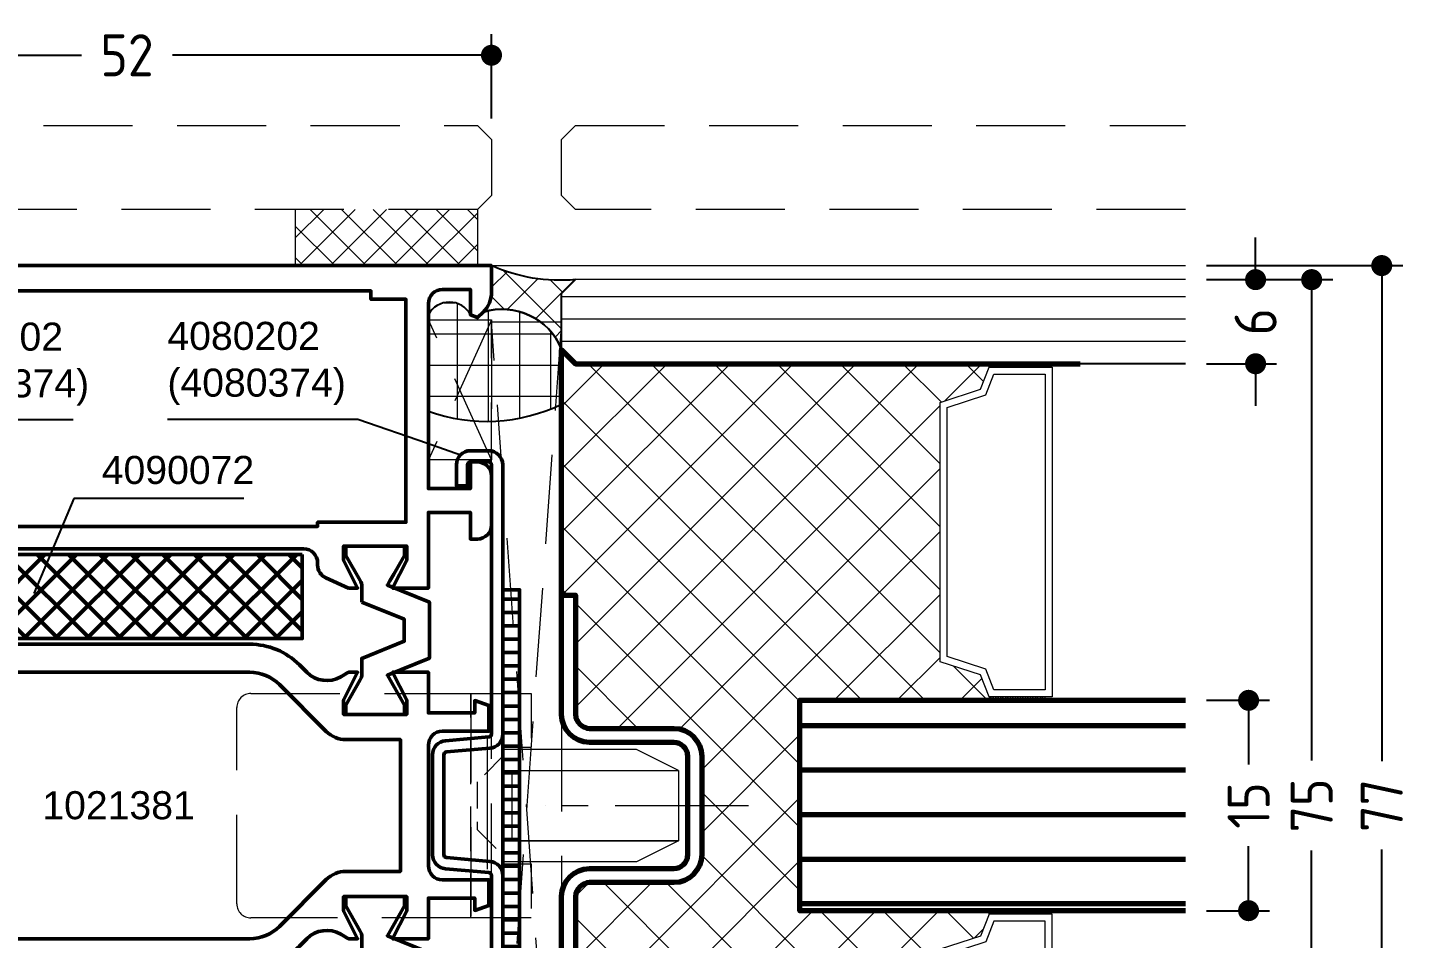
# Model space of a CAD drawing. Header units: millimetres. Extents: x 14 to 196, y 75 to 197.
# Drawn here: x 97.9 to 196.5, y 132.5 to 197.5 of the extents above; entities that cross this region are included whole.
import ezdxf

# ---------------------------------------------------------------- set-up
doc = ezdxf.new("R2010")
doc.units = ezdxf.units.MM
doc.linetypes.add('CENTER', pattern=[50.800000000000004, 31.75, -6.35, 6.35, -6.35])
doc.linetypes.add('HIDDEN', pattern=[9.524999999999999, 6.35, -3.175])
for name, color, linetype, lineweight in [('AM_5', 3, 'Continuous', 25), ('AM_C', 50, 'Continuous', 50), ('AM_S', 80, 'Continuous', 50), ('Cent3', 70, 'CENTER', 18), ('CHide3', 70, 'HIDDEN', 18), ('CHide4', 10, 'HIDDEN', 13), ('Cont2', 2, 'Continuous', 25), ('Cont3', 70, 'Continuous', 18), ('Cont4', 10, 'Continuous', 13)]:
    doc.layers.add(name, color=color, linetype=linetype, lineweight=lineweight)
doc.styles.add('HBS_DIMTEXTSTYLE', font='isocp.shx')
doc.styles.add('SWISSL', font='swissl.ttf')
doc.dimstyles.new('Konstruktionsschnitt 1-1$0', dxfattribs={"dimtxt": 3, "dimasz": 1.5, "dimexe": 1.5, "dimexo": 1.5, "dimgap": 1.5, "dimtad": 0, "dimdsep": 46, "dimtxsty": 'HBS_DIMTEXTSTYLE', "dimblk": 'PUNKT', "dimcen": 0, "dimclrd": 3, "dimclre": 3, "dimclrt": 2, "dimadec": 1, "dimazin": 2, "dimtfac": 0.7, "dimtofl": 0, "dimtmove": 0, "dimatfit": 3, "dimfxl": 0, "dimtolj": 1, "dimtzin": 0, "dimarcsym": 0})
pattern_1 = [(225, (232.3260285917245, 587.9548607418653), (0.1767766952966369, -0.1767766952966369), []), (314.9999999999999, (232.3260285917245, 587.9548607418653), (0.1767766952966369, 0.1767766952966369), [])]

# ---------------------------------------------------------------- blocks, each defined once
blk = doc.blocks.new('*S133')
at = {"layer": 'AM_5', "color": 3}
for p, q in [((87.56443571068166, 169.4910321510044), (82.60845873641095, 167.7670841495087)), ((101.1584615083734, 169.4910321510044), (87.56443571068166, 169.4910321510044))]:
    blk.add_line(p, q, dxfattribs=at)
at = {"layer": 'AM_5', "color": 3, "linetype": 'Continuous'}
blk.add_line((82.60845873641095, 167.7670841495087), (80.24723595224486, 166.9457273673884), dxfattribs=at)
at = {"layer": 'AM_5', "color": 2, "insert": (89.56443571068166, 170.4910321510044), "char_height": 2, "attachment_point": 7, "style": 'SWISSL'}
blk.add_mtext('4080202\\P(4080374)', dxfattribs=at)
blk = doc.blocks.new('ESG 6_V')
at = {"layer": 'Cont3'}
h = blk.add_hatch(dxfattribs=at)
h.set_pattern_fill('LINE', color=256, scale=0.5, angle=89.99999999999999, style=0)
h.set_pattern_definition([(90, (-305.9269150891612, -507.866033323357), (-1.5875, 4.497021500008084e-16), [])])
h.paths.add_polyline_path([(3.000000000000057, 44.50135724474075), (3, 1), (2, 0), (-2, 0), (-3, 1), (-2.999999999999943, 44.50135724474063)])
blk.add_lwpolyline([(3.000000000000057, 44.50135724474069), (3, 1), (2, 0), (-2, 0), (-3, 1), (-2.999999999999943, 44.50135724474057)], dxfattribs=at)
blk = doc.blocks.new('AL_ABH_24')
at = {"layer": 'Cont4'}
h = blk.add_hatch(dxfattribs=at)
h.set_pattern_fill('ANSI37', color=256, scale=2, angle=-180, style=0)
h.set_pattern_definition(pattern_1)
h.paths.add_polyline_path([(-12, -4.500000000000057), (-11.75, -4.500000000000057), (-11.75, -0.5000000000000568), (-12, -0.5000000000000568)])
h = blk.add_hatch(dxfattribs=at)
h.set_pattern_fill('ANSI37', color=256, scale=2, angle=-180, style=0)
h.set_pattern_definition(pattern_1)
h.paths.add_polyline_path([(12, -0.5), (11.75, -0.5), (11.75, -4.5), (12, -4.5)])
at = {"layer": 'Cont3'}
for points in [[(11.75, -4.5), (11.75, 0), (-11.75, -5.684341886080801e-14), (-11.75, -4.500000000000057), (-10.17916262542713, -5.126770074544822), (-9.250000000000004, -8.000000000000057), (9.25, -8), (10.17916262542713, -5.126770074544766)], [(11.25, -4.161170208908629), (11.25, -0.5), (-11.25, -0.5000000000000568), (-11.25, -4.161170208908686), (-9.775696835389798, -4.749422767284102), (-8.886198386153982, -7.500000000000057), (8.886198386153978, -7.5), (9.775696835389795, -4.749422767284159)]]:
    blk.add_lwpolyline(points, close=True, dxfattribs=at)
at = {"layer": 'Cont4'}
for points in [[(-11.75, -0.5000000000000568), (-11.75, -4.500000000000057), (-12, -4.500000000000057), (-12, -0.5000000000000568)], [(11.75, -0.5), (11.75, -4.5), (12, -4.5), (12, -0.5)]]:
    blk.add_lwpolyline(points, close=True, dxfattribs=at)
blk = doc.blocks.new('PL30_Glas_76_SYM_NGFK')
at = {"layer": 'Cont3', "lineweight": 70}
h = blk.add_hatch(dxfattribs=at)
h.set_pattern_fill('LINE', color=256, angle=90, style=0)
h.set_pattern_definition([(90, (-271.4269150891612, -507.8660333233571), (-3.175, 1.944126793646423e-16), [])])
h.paths.add_polyline_path([(-7.500000000000114, 44.50135724474046), (-7.5, 17), (7.5, 16.99999999999989), (7.499999999999886, 44.50135724474046)])
at = {"layer": 'Cont4'}
h = blk.add_hatch(dxfattribs=at)
h.set_pattern_fill('ANSI37', color=256, scale=0.5, angle=-2.544443745170813e-14, style=0)
h.set_pattern_definition([(45.00000000000002, (-338.9549189137359, -274.6219251224307), (2.245064030267289, -2.245064030267288), []), (315, (-338.9549189137359, -274.6219251224307), (-2.245064030267288, -2.245064030267289), [])])
h.paths.add_polyline_path([(-31.50000000000004, 30.50000000000006), (-31.25000000000016, 30.50000000000006), (-29.67916262542717, 29.87322992545529), (-28.75000000000004, 27.00000000000006), (-10.24999999999993, 27.00000000000006), (-9.320837374572932, 29.87322992545512), (-7.749999999999943, 30.5), (-7.5, 30.5), (-7.5, 17), (7.5, 16.99999999999989), (7.5, 30.49999999999989), (7.75, 30.49999999999989), (9.320837374572875, 29.87322992545512), (10.25, 26.99999999999989), (28.75, 26.99999999999989), (29.67916262542713, 29.87322992545512), (31.25000000000011, 30.49999999999989), (31.5, 30.49999999999989), (31.5, 1), (32.5, 0), (15, 0), (15, 1), (6.5, 1, -0.4142135623730951), (5.5, 2), (5.5, 7.999999999999886, 0.4142135623730951), (3.5, 9.999999999999886), (-3.5, 9.999999999999886, 0.4142135623730951), (-5.5, 7.999999999999886), (-5.5, 2, -0.4142135623730951), (-6.5, 1), (-15, 1.000000000000057), (-15, 5.684341886080801e-14), (-32.50000000000006, 5.684341886080801e-14), (-31.50000000000006, 1.000000000000171)])
at = {"layer": 'Cont3', "lineweight": 70}
for points in [[(-7.500000000000114, 44.50135724474046), (-7.5, 17), (7.5, 16.99999999999989), (7.499999999999886, 44.50135724474046)], [(-31.50000000000004, 36.99999999998516), (-31.50000000000006, 0.9999999999851639), (-32.50000000000006, 5.684341886080801e-14), (-15, 5.684341886080801e-14)], [(15, 0), (32.5, 0), (31.5, 0.999999999985107), (31.5, 36.99999999998511)]]:
    blk.add_lwpolyline(points, dxfattribs=at)
blk.add_lwpolyline([(15, 0), (15, 1), (6.5, 1, -0.414213562373095), (5.5, 2), (5.5, 7.999999999999886, 0.414213562373095), (3.5, 9.999999999999886), (-3.5, 9.999999999999886, 0.414213562373095), (-5.5, 7.999999999999886), (-5.5, 2, -0.414213562373095), (-6.5, 1), (-15, 1.000000000000057), (-15, 5.684341886080801e-14), (-6.5, 0, 0.414213562373095), (-4.5, 2), (-4.5, 7.999999999999886, -0.414213562373095), (-3.5, 8.999999999999886), (3.5, 8.999999999999886, -0.414213562373095), (4.5, 7.999999999999886), (4.5, 2, 0.414213562373095), (6.5, 0)], format="xyb", close=True, dxfattribs=at)
at = {"xscale": -1}
blk.add_blockref('ESG 6_V', (-34.50000000000006, -5.115907697472721e-13), dxfattribs=at)
blk.add_blockref('ESG 6_V', (34.5, -1.13686837721616e-13))
at = {"layer": 'Cont3', "lineweight": 70, "xscale": -1}
blk.add_blockref('AL_ABH_24', (-19.50000000000004, 35.00000000000006), dxfattribs=at)
at = {"layer": 'Cont3', "lineweight": 70}
blk.add_blockref('AL_ABH_24', (19.5, 34.99999999999989), dxfattribs=at)
blk = doc.blocks.new('PL_VERSCH_F_W1_VERD')
at = {"layer": 'Cent3', "ltscale": 0.3}
blk.add_line((-5, -1.149999999994179), (5.000000000000007, -1.149999999994179), dxfattribs=at)
blk.add_lwpolyline([(1.4210854715202e-14, 17.5), (0, 2.988143633357822), (0, 2.988143633357822)], dxfattribs=at)
at = {"layer": 'CHide4', "ltscale": 0.5}
for points in [[(-7.999999999998636, 2), (-4.149999999998727, 2), (-4.149999999998727, 0), (-7.999999999998636, 0)], [(4.150000000001455, 2), (8, 2), (8.000000000000007, 0), (4.150000000001462, 0)], [(-7.999999999998636, 1.091393642127514e-11), (8.000000000000007, 0), (8.000000000000007, -2.300000000001091), (-8, -2.300000000001091)]]:
    blk.add_lwpolyline(points, close=True, dxfattribs=at)
at = {"layer": 'CHide4', "ltscale": 0.3}
blk.add_lwpolyline([(3.550000000004736, 1.818989403545856e-12), (-3.549999999996771, 1.818989403545856e-12), (-1.699999999996862, -1.850000000000364), (1.700000000003691, -1.850000000000364)], close=True, dxfattribs=at)
at = {"layer": 'CHide4'}
blk.add_lwpolyline([(-8, -2.300000000001091), (8.000000000000007, -2.300000000001091), (8.000000000000007, -18.00000000000006, -0.414213562373095), (7.000000000000007, -19.00000000000006), (-7, -19.00000000000006, -0.414213562373095), (-7.999999999999993, -18.00000000000006)], format="xyb", close=True, dxfattribs=at)
at = {"layer": 'Cont3'}
for points in [[(-4, 0), (-2.498889300106839, 0), (-2.498889300106839, 12.5), (-4, 9.498484848485532)], [(-2.498889300106839, 12.5), (2.498889300106846, 12.5), (2.498889300106839, 0.6276951937343256), (-2.498889300106839, 0.6276951937343256)], [(4.000000000000007, 0), (2.498889300106846, 0), (2.498889300106846, 12.5), (4, 9.498484848485532)]]:
    blk.add_lwpolyline(points, close=True, dxfattribs=at)
blk = doc.blocks.new('PUNKT')
at = {"color": 0, "linetype": 'Continuous'}
blk.add_line((-0.5, 0), (-1, 0), dxfattribs=at)
at = {"color": 0, "linetype": 'Continuous', "const_width": 0.5}
blk.add_lwpolyline([(-0.25, 0, 1), (0.25, 0, 1)], format="xyb", close=True, dxfattribs=at)
blk = doc.blocks.new('*D30')
at = {"layer": 'AM_5', "color": 3, "lineweight": -2, "transparency": 16777216}
for p, q in [((182.0009339669232, 180.491373476612), (196.0009339669232, 180.491373476612)), ((194.5009339669232, 178.991373476612), (194.5009339669232, 145.1408476213546)), ((194.5009339669232, 104.9903217660972), (194.5009339669232, 138.8408476213546)), ((182.0009339669227, 103.4903217660972), (196.0009339669232, 103.4903217660972))]:
    blk.add_line(p, q, dxfattribs=at)
at = {"layer": 'AM_5', "color": 3, "lineweight": -2, "transparency": 16777216, "xscale": 1.5, "yscale": 1.5, "zscale": 1.5}
for p, rotation in [((194.5009339669232, 180.491373476612), 90), ((194.5009339669232, 103.4903217660972), 270)]:
    blk.add_blockref('PUNKT', p, dxfattribs=dict(at, rotation=rotation))
at = {"layer": 'AM_5', "color": 2, "transparency": 16777216, "insert": (194.5009339669231, 141.9908476213547), "char_height": 3, "attachment_point": 5, "rotation": 90, "style": 'HBS_DIMTEXTSTYLE'}
blk.add_mtext('\\A1;77', dxfattribs=at)
blk = doc.blocks.new('*D31')
at = {"layer": 'AM_5', "color": 3, "lineweight": -2, "transparency": 16777216}
for p, q in [((79.00046695161484, 190.9913734766118), (79.00046695161484, 196.991373476612)), ((131.0000229552507, 190.991373476612), (131.0000229552507, 196.991373476612)), ((80.50046695161484, 195.491373476612), (101.7601563707557, 195.491373476612)), ((129.5000229552507, 195.491373476612), (108.24033353611, 195.491373476612))]:
    blk.add_line(p, q, dxfattribs=at)
at = {"layer": 'AM_5', "color": 3, "lineweight": -2, "transparency": 16777216, "xscale": 1.5, "yscale": 1.5, "zscale": 1.5, "rotation": 180}
blk.add_blockref('PUNKT', (79.00046695161484, 195.491373476612), dxfattribs=at)
at = {"layer": 'AM_5', "color": 3, "lineweight": -2, "transparency": 16777216, "xscale": 1.5, "yscale": 1.5, "zscale": 1.5}
blk.add_blockref('PUNKT', (131.0000229552507, 195.491373476612), dxfattribs=at)
at = {"layer": 'AM_5', "color": 2, "transparency": 16777216, "insert": (105.0002449534328, 195.491373476612), "char_height": 3, "attachment_point": 5, "style": 'HBS_DIMTEXTSTYLE'}
blk.add_mtext('\\A1;52', dxfattribs=at)
blk = doc.blocks.new('*S135')
at = {"layer": 'AM_5', "color": 3}
for p, q in [((107.8816883848698, 169.5437850414146), (121.4757141825615, 169.5437850414146)), ((121.4757141825615, 169.5437850414146), (126.4316911568323, 167.8198370399189))]:
    blk.add_line(p, q, dxfattribs=at)
at = {"layer": 'AM_5', "color": 3, "linetype": 'Continuous'}
blk.add_line((126.4316911568323, 167.8198370399189), (128.7929139409983, 166.9984802577986), dxfattribs=at)
at = {"layer": 'AM_5', "color": 2, "insert": (107.8816883848698, 170.5437850414146), "char_height": 2, "attachment_point": 7, "style": 'SWISSL'}
blk.add_mtext('4080202\\P(4080374)', dxfattribs=at)
blk = doc.blocks.new('*S138')
at = {"layer": 'AM_5', "color": 3}
for p, q in [((101.2002129906112, 163.8903217660983), (99.32944130632723, 159.4036933284104)), ((113.3359903157979, 163.8903217660983), (101.2002129906112, 163.8903217660983))]:
    blk.add_line(p, q, dxfattribs=at)
at = {"layer": 'AM_5', "color": 3, "linetype": 'Continuous'}
blk.add_line((99.32944130632723, 159.4036933284104), (98.36731427920847, 157.0962463444718), dxfattribs=at)
at = {"layer": 'AM_5', "color": 2, "insert": (103.2002129906112, 164.8903217660983), "char_height": 2, "attachment_point": 7, "style": 'SWISSL'}
blk.add_mtext('4090072', dxfattribs=at)
blk = doc.blocks.new('*D36')
at = {"layer": 'AM_5', "color": 3, "lineweight": -2, "transparency": 16777216}
for p, q in [((182.0009339669231, 149.490321651671), (186.5009339669232, 149.490321651671)), ((185.0009339669232, 147.990321651671), (185.0009339669232, 144.9029796557106)), ((185.0009339669232, 135.990321651671), (185.0009339669232, 139.0787155869987)), ((182.0009339669231, 134.490321651671), (186.5009339669232, 134.490321651671))]:
    blk.add_line(p, q, dxfattribs=at)
at = {"layer": 'AM_5', "color": 3, "lineweight": -2, "transparency": 16777216, "xscale": 1.5, "yscale": 1.5, "zscale": 1.5}
for p, rotation in [((185.0009339669232, 149.490321651671), 90), ((185.0009339669232, 134.490321651671), 270)]:
    blk.add_blockref('PUNKT', p, dxfattribs=dict(at, rotation=rotation))
at = {"layer": 'AM_5', "color": 2, "transparency": 16777216, "insert": (185.0009339669231, 141.9908476213547), "char_height": 3, "attachment_point": 5, "rotation": 90, "style": 'HBS_DIMTEXTSTYLE'}
blk.add_mtext('\\A1;15', dxfattribs=at)
blk = doc.blocks.new('*D37')
at = {"layer": 'AM_5', "color": 3, "lineweight": -2, "transparency": 16777216}
for p, q in [((185.5009339669232, 180.9903216516712), (185.5009339669232, 182.4903216516712)), ((182.0009339669232, 179.4903216516712), (187.0009339669232, 179.4903216516712)), ((182.0009339669231, 173.4903216516712), (187.0009339669232, 173.4903216516712)), ((185.5009339669232, 171.9903216516712), (185.5009339669232, 170.4903216516712))]:
    blk.add_line(p, q, dxfattribs=at)
at = {"layer": 'AM_5', "color": 3, "lineweight": -2, "transparency": 16777216, "xscale": 1.5, "yscale": 1.5, "zscale": 1.5}
for p, rotation in [((185.5009339669232, 179.4903216516712), 270), ((185.5009339669232, 173.4903216516712), 90)]:
    blk.add_blockref('PUNKT', p, dxfattribs=dict(at, rotation=rotation))
at = {"layer": 'AM_5', "color": 2, "transparency": 16777216, "insert": (185.5009339669232, 176.4908475641416), "char_height": 3, "attachment_point": 5, "rotation": 90, "style": 'HBS_DIMTEXTSTYLE'}
blk.add_mtext('\\A1;6', dxfattribs=at)
blk = doc.blocks.new('*D59')
at = {"layer": 'AM_5', "color": 3, "lineweight": -2, "transparency": 16777216}
for p, q in [((182.0009339669232, 179.4903216516712), (191.0009339669232, 179.4903216516712)), ((189.5009339669232, 177.9903216516712), (189.5009339669232, 145.2029796557106)), ((189.5009339669232, 105.990321651671), (189.5009339669232, 138.7787155869987)), ((182.0009339669228, 104.490321651671), (191.0009339669232, 104.490321651671))]:
    blk.add_line(p, q, dxfattribs=at)
at = {"layer": 'AM_5', "color": 3, "lineweight": -2, "transparency": 16777216, "xscale": 1.5, "yscale": 1.5, "zscale": 1.5}
for p, rotation in [((189.5009339669232, 179.4903216516712), 90), ((189.5009339669232, 104.490321651671), 270)]:
    blk.add_blockref('PUNKT', p, dxfattribs=dict(at, rotation=rotation))
at = {"layer": 'AM_5', "color": 2, "transparency": 16777216, "insert": (189.5009339669231, 141.9908476213547), "char_height": 3, "attachment_point": 5, "rotation": 90, "style": 'HBS_DIMTEXTSTYLE'}
blk.add_mtext('\\A1;75', dxfattribs=at)
blk = doc.blocks.new('WI1021381')
for points in [[(23.00000000000004, 10.20044399636402), (22.26645320713588, 11.81424694066522, 0.2941076150573526), (21.35608672967327, 12.40044399636401), (21.20000000000003, 12.40044399636401, -0.414213562373095), (20.20000000000003, 13.40044399636403), (20.20000000000003, 38.60044399636407, -0.414213562373095), (21.20000000000003, 39.60044399636406), (21.35608672967327, 39.60044399636406, 0.2941076150573527), (22.26645320713588, 40.18664105206285), (23.00000000000004, 41.80044399636399), (23.00000000000004, 42.45044499636402), (21.00000000000004, 41.45044499636402), (20.00000000000004, 41.45044499636403), (20.00000000000004, 45.95044499636403), (21.00000000000004, 45.95044499636402), (23.00000000000004, 44.95044499636402), (23.00000000000004, 47.50044399636403), (17.60000000000001, 47.50044399636405), (17.60000000000001, 50.50044399636405), (19.50000000000001, 50.50044399636405), (19.50000000000001, 51.00044399636405, 0.414213562373095), (18.50000000000001, 52.00044399636405), (15.00000000000004, 52.00044399636405, 0.414213562373095), (14.00000000000004, 51.00044399636405), (14.00000000000004, 50.50044399636405), (15.90000000000002, 50.50044399636405), (15.90000000000002, 47.50044399636405), (2.70000000000006, 47.50044399636405, -0.4142135623731083), (1.70000000000006, 48.5004439963641), (1.700000000000031, 50.50044399636405), (3.500000000000014, 50.50044399636405), (3.712132034356202, 51.01257603071988), (3.310050506339039, 51.41465755873698, 0.198912367379658), (1.895836943965705, 52.00044399636405), (1.4210854715202e-14, 52.00044399636405), (4.263256414560601e-14, 0.0004439963640336941), (1.895836943965705, 0.0004439963640336941, 0.198912367379658), (3.310050506339039, 0.5862304339910409), (3.712132034356202, 0.9883119620082041), (3.500000000000043, 1.500443996364034), (1.700000000000031, 1.500443996364034), (1.700000000000088, 3.500443996363991, -0.4142135623731083), (2.700000000000088, 4.500443996364048), (15.90000000000002, 4.500443996364048), (15.90000000000002, 1.500443996364034), (14.00000000000004, 1.500443996364034), (14.00000000000004, 1.000443996364034, 0.414213562373095), (15.00000000000004, 0.0004439963640336941), (18.50000000000004, 0.0004439963640336941, 0.414213562373095), (19.50000000000004, 1.000443996364034), (19.50000000000004, 1.500443996364034), (17.60000000000001, 1.500443996364034), (17.60000000000001, 4.500443996364048), (23.00000000000004, 4.500443996364034), (23.00000000000004, 7.050442996364048), (21.00000000000004, 6.050442996364048), (20.00000000000004, 6.050442996364062), (20.00000000000004, 10.55044299636406), (21.00000000000004, 10.55044299636405), (23.00000000000004, 9.550442996364048), (23.00000000000004, 10.20044399636402)], [(54.00000000000104, 10.20044399636402), (54.7335467928652, 11.81424694066522, -0.2941076150573526), (55.64391327032781, 12.40044399636401), (55.80000000000105, 12.40044399636401, 0.414213562373095), (56.80000000000105, 13.40044399636403), (56.80000000000105, 38.60044399636407, 0.414213562373095), (55.80000000000105, 39.60044399636406), (55.64391327032781, 39.60044399636406, -0.2941076150573527), (54.7335467928652, 40.18664105206285), (54.00000000000104, 41.80044399636399), (54.00000000000104, 42.45044499636402), (56.00000000000104, 41.45044499636402), (57.00000000000104, 41.45044499636403), (57.00000000000104, 45.95044499636403), (56.00000000000104, 45.95044499636402), (54.00000000000104, 44.95044499636402), (54.00000000000104, 47.50044399636403), (59.40000000000107, 47.50044399636405), (59.40000000000107, 50.50044399636405), (57.50000000000107, 50.50044399636405), (57.50000000000107, 51.00044399636405, -0.414213562373095), (58.50000000000107, 52.00044399636405), (62.00000000000104, 52.00044399636405, -0.414213562373095), (63.00000000000104, 51.00044399636405), (63.00000000000104, 50.50044399636405), (61.10000000000106, 50.50044399636405), (61.10000000000106, 47.50044399636405), (74.30000000000102, 47.50044399636405, 0.4142135623731083), (75.30000000000102, 48.5004439963641), (75.30000000000105, 50.50044399636405), (73.50000000000107, 50.50044399636405), (73.28786796564488, 51.01257603071988), (73.68994949366204, 51.41465755873698, -0.198912367379658), (75.10416305603538, 52.00044399636405), (77.00000000000107, 52.00044399636405), (77.00000000000104, 0.0004439963640336941), (75.10416305603538, 0.0004439963640336941, -0.198912367379658), (73.68994949366204, 0.5862304339910409), (73.28786796564488, 0.9883119620082041), (73.50000000000104, 1.500443996364034), (75.30000000000105, 1.500443996364034), (75.30000000000099, 3.500443996363991, 0.4142135623731083), (74.30000000000099, 4.500443996364048), (61.10000000000106, 4.500443996364048), (61.10000000000106, 1.500443996364034), (63.00000000000104, 1.500443996364034), (63.00000000000104, 1.000443996364034, -0.414213562373095), (62.00000000000104, 0.0004439963640336941), (58.50000000000104, 0.0004439963640336941, -0.414213562373095), (57.50000000000104, 1.000443996364034), (57.50000000000104, 1.500443996364034), (59.40000000000107, 1.500443996364034), (59.40000000000107, 4.500443996364048), (54.00000000000104, 4.500443996364034), (54.00000000000104, 7.050442996364048), (56.00000000000104, 6.050442996364048), (57.00000000000104, 6.050442996364062), (57.00000000000104, 10.55044299636406), (56.00000000000104, 10.55044299636405), (54.00000000000104, 9.550442996364048), (54.00000000000104, 10.20044399636402)], [(23.99193552738153, 42.75044492370146), (22.86621800000003, 42.750444996364, 0.1316519999999985), (22.466218, 42.64326499636397), (20.66076951545867, 41.600888992728), (20.00000000000003, 41.600888992728), (20.00000000000003, 45.80088899272804), (20.6607695154587, 45.80088899272804), (22.00000000000003, 45.02768391197115), (22.487882, 44.74511699636398), (22.78675653392784, 44.57256221414529), (23.9999994726185, 47.57544506902654), (27.99999952738153, 47.57544506902654), (29.21324346607219, 44.57256221414529), (31.33923048454136, 45.8008889927281), (32.00000000000003, 45.8008889927281), (32.00000000000003, 41.60088899272805), (31.33923048454139, 41.60088899272805), (29.533782, 42.64326499636397, 0.1316519999999962), (29.13378200000002, 42.750444996364), (28.00806347261849, 42.75044492370146), (26.78588452738157, 45.77544506902658), (25.21411447261849, 45.77544506902658)], [(48.99193529226831, 42.75000316092075), (47.86621776488681, 42.75000323358329, 0.1316519999999985), (47.46621776488678, 42.64282323358326), (45.66076928034545, 41.60044722994729), (44.99999976488681, 41.60044722994729), (44.99999976488681, 45.80044722994733), (45.66076928034548, 45.80044722994733), (46.99999976488681, 45.02724214919044), (47.48788176488678, 44.74467523358327), (47.78675629881462, 44.57212045136458), (48.99999923750528, 47.57500330624583), (52.99999929226831, 47.57500330624583), (54.21324323095897, 44.57212045136458), (56.33923024942814, 45.80044722994739), (56.99999976488681, 45.80044722994739), (56.99999976488681, 41.60044722994734), (56.33923024942817, 41.60044722994734), (54.53378176488678, 42.64282323358326, 0.1316519999999962), (54.13378176488681, 42.75000323358329), (53.00806323750527, 42.75000316092075), (51.78588429226835, 45.77500330624587), (50.21411423750527, 45.77500330624587)], [(48.0000000000002, 34.75736011581802, 0.1989123673796518), (47.12132034355986, 36.87868045937762), (43.78578667629105, 40.21421412664643, -0.1989123673796573), (43.2000002386641, 41.62842768901953), (43.20000023866399, 45.50000056427319), (33.79999976133715, 45.50000056427325), (33.79999976133709, 41.62842768901947, -0.1989123673796575), (33.2142133237102, 40.21421412664637), (29.87867965644139, 36.87868045937756, 0.1989123673796519), (29.00000000000102, 34.75736011581796), (29.00000000000082, 17.24264044845512, 0.198912367379652), (29.87867965644116, 15.12132010489552), (33.21421332370991, 11.78578643762665, -0.1989123673796575), (33.79999976133678, 10.37157287525355), (33.7999997613376, 6.499999999999602), (43.20000023866334, 6.499999999999602), (43.20000023866382, 10.37157287525338, -0.1989123673796576), (43.78578667629074, 11.78578643762643), (47.12132034355963, 15.12132010489518, 0.1989123673796522), (48.00000000000003, 17.24264044845472)], [(23.99193552738152, 9.25044306902658), (22.86621800000003, 9.250442996364036, -0.1316519999999985), (22.46621799999999, 9.357622996364064), (20.66076951545866, 10.39999900000004), (20.00000000000002, 10.39999900000004), (20.00000000000002, 6.199998999999998), (20.66076951545869, 6.199998999999998), (22.00000000000002, 6.973204080756894), (22.487882, 7.255770996364056), (22.78675653392784, 7.428325778582753), (23.99999947261849, 4.425442923701503), (27.99999952738153, 4.425442923701502), (29.21324346607218, 7.428325778582752), (31.33923048454136, 6.19999899999994), (32.00000000000003, 6.19999899999994), (32.00000000000003, 10.39999899999999), (31.33923048454139, 10.39999899999999), (29.533782, 9.357622996364062, -0.1316519999999962), (29.13378200000002, 9.250442996364034), (28.00806347261848, 9.250443069026579), (26.78588452738157, 6.225442923701457), (25.21411447261849, 6.225442923701458)], [(53.00806452023832, 9.250443406649966), (54.13378204761982, 9.250443360184477, 0.1316519999999985), (54.53378204512562, 9.357623369493076), (56.33923050540937, 10.39999941514442), (57.00000002086801, 10.39999943052147), (57.00000011860801, 6.199999430521429), (56.33923060314934, 6.199999415144378), (55.00000010061442, 6.973204464735466), (54.51211809403872, 7.255771368988917), (54.21324355609528, 7.428326144252376), (53.000000687286, 4.425443261137231), (49.00000063252296, 4.425443168051514), (47.78675662395094, 7.428325994698842), (45.66076963406668, 6.199999166641274), (45.00000011860801, 6.199999151264223), (45.00000002086801, 10.39999915126427), (45.66076953632665, 10.39999916664132), (47.46621804512561, 9.357623205020762, 0.1316519999999962), (47.86621804761982, 9.250443214329305), (48.99193657500136, 9.25044331318893), (50.21411559063436, 6.225443196305658), (51.78588564539744, 6.225443232882993)]]:
    blk.add_lwpolyline(points, format="xyb", close=True)
blk.add_lwpolyline([(29.00000000000003, 10.20000054916022), (29.32034537889936, 10.75485179773716, 0.3394541713832507), (29.00250781993816, 13.16906481665234), (28.46446609406763, 13.70710654252287, -0.1989123673796583), (27.00000000000043, 17.24264044845563), (27.0000000000006, 34.75736011581751, -0.198912367379658), (28.46446609406789, 38.29289402175021), (29.00250781993842, 38.8309357476208, 0.3394541713832495), (29.3203453788997, 41.24514876653592), (29.00000023511456, 41.80000323358303), (29.00000000000026, 42.44999898379353), (31.00000000000026, 41.44999898379353), (32.00000000000026, 41.44999898379353), (32.00000000000026, 45.94999898379353), (31.00000000000026, 45.94999898379353), (29.00000000000026, 44.94999898379353), (29.00000000000026, 47.49999798379355), (31.90000023511456, 47.50000188179314), (31.90000023511456, 50.80000077457981), (31.01437063376616, 50.80000077457981), (31.37834086803232, 51.80000077457993), (33.20000011755738, 51.8000007745797), (33.20000011755744, 48.50000166930971, 0.4142135279415075), (34.2000000000007, 47.50000166930948), (42.80000023511408, 47.50000166930948, 0.414213527941391), (43.80000011755735, 48.50000166930948), (43.80000011755746, 51.8000007745797), (45.6216593670824, 51.80000077457981), (45.98562960134896, 50.8000007745797), (45.10000000000022, 50.80000077457981), (45.10000000000022, 47.50000188179314), (48.00000023511453, 47.49999798379355), (48.00000023511453, 44.94999898379353), (46.00000023511453, 45.94999898379353), (45.00000023511453, 45.94999898379353), (45.00000023511453, 41.44999898379353), (46.00000023511453, 41.44999898379353), (48.00000023511453, 42.44999898379353), (47.99999976488678, 41.80000323358331), (47.67965462110155, 41.24514876653603, 0.3394541713832515), (47.99749218006278, 38.83093574762086), (48.53553390593336, 38.29289402175027, -0.198912367379658), (50.0000000000006, 34.75736011581756), (50.00000000000043, 17.24264044845518, -0.1989123673796578), (48.53553390593308, 13.70710654252247), (47.99749218006255, 13.16906481665194, 0.33945417138325), (47.67965462110124, 10.75485179773676), (47.99999976488635, 10.19999733068965), (48.00000023511453, 9.550001580479545), (46.00000023511453, 10.55000158047955), (45.00000023511453, 10.55000158047955), (45.00000023511453, 6.050001580479545), (46.00000023511453, 6.050001580479545), (48.00000023511453, 7.050001580479545), (48.00000023511453, 4.500002580479531), (45.10000000000016, 4.499999667367149), (45.10000000000022, 1.200000774580417), (45.98562960134885, 1.200000774580531), (45.62165936708246, 0.2000007745803032), (43.8000001175574, 0.2000007745804737), (43.80000011755735, 3.499999879850748, 0.4142135279414259), (42.80000023511408, 4.499999879850748), (34.2000000000007, 4.499999879850748, 0.4142135279413912), (33.20000011755744, 3.499999879850748), (33.20000011755738, 0.2000007745804737), (31.37834086803235, 0.20000077458036), (31.01437063376605, 1.200000774580474), (31.90000023511456, 1.200000774580417), (31.9000002351145, 4.499999667367035), (29.00000000000026, 4.500002580479531), (29.00000000000026, 7.050001580479545), (31.00000000000026, 6.050001580479545), (32.00000000000026, 6.050001580479545), (32.00000000000026, 10.55000158047955), (31.00000000000026, 10.55000158047955), (29.00000000000026, 9.550001580479545), (29.00000023511453, 10.19999733069005), (29.32034537889967, 10.75485179773716)], format="xyb")
for points in [[(18.60000000000004, 39.60044399636407), (18.30000000000005, 39.60044399636407), (18.30000000000005, 45.90044399636403), (2.40000000000002, 45.90044399636403), (2.40000000000002, 43.40044399636403), (1.799999999999997, 43.40044399636403), (1.800000000000026, 8.600443996364014), (2.40000000000002, 8.600443996364014), (2.40000000000002, 6.100443996364014), (18.30000000000005, 6.100443996364071), (18.30000000000005, 12.40044399636403), (18.60000000000004, 12.40044399636403), (18.60000000000004, 39.60044399636407)], [(58.40000000000104, 39.60044399636407), (58.70000000000103, 39.60044399636407), (58.70000000000103, 45.90044399636403), (74.60000000000106, 45.90044399636403), (74.60000000000106, 43.40044399636403), (75.20000000000108, 43.40044399636403), (75.20000000000105, 8.600443996364014), (74.60000000000106, 8.600443996364014), (74.60000000000106, 6.100443996364014), (58.70000000000103, 6.100443996364071), (58.70000000000103, 12.40044399636403), (58.40000000000104, 12.40044399636403), (58.40000000000104, 39.60044399636407)]]:
    blk.add_lwpolyline(points, close=True)
blk = doc.blocks.new('WI4080202')
blk.add_lwpolyline([(-48.31596340037879, -0.1825710845161552), (-48.61382596194295, -3.587155742230777, -0.3888787318529878), (-49.61002066003471, -4.499999999483123), (-57.19999999985691, -4.499999999483123), (-57.19999999985691, -3.699999999482941), (-49.61002066003471, -3.699999999483111, 0.388878731852982), (-49.41078172041637, -3.517431148032642), (-49.11291915885215, -0.1128464903182476, -0.3888787318529851), (-48.11672446076039, 0.799997766934041), (-28.48325693036753, 0.799997766934041, -0.3888787318529744), (-27.4870622322758, -0.1128464903182476), (-27.21544610936718, -3.217432981435536, 0.3888787318529892), (-27.01620716974884, -3.400001832886005), (-19.88378352567153, -3.400001832886005, 0.3888787318529688), (-19.68454458605316, -3.217432981435536), (-19.41292846314468, -0.1128464903181907, -0.3888787318529531), (-18.41673376505295, 0.799997766934041), (0.8000000001437684, 0.7999977669339842, -0.4142135623730951), (1.800000000143768, -0.2000022330660158), (1.800000000143768, -1.500002233066198, -0.4142135623730951), (0.8000000001437684, -2.500002233066198), (-0.6999999998562316, -2.500002233066198), (-0.6999999998562316, -1.700002233065959), (0.8000000001437684, -1.700002233066016, 0.4142135623730829), (1.000000000143643, -1.500002233066198), (1.000000000143643, -0.2000022330660158, 0.4142135623730921), (0.8000000001437684, -2.233066084045277e-06), (-18.41673376505295, -2.233065970358439e-06, 0.3888787318529934), (-18.61597270467129, -0.1825710845164394), (-18.8875888275798, -3.287157575633728, -0.3888787318529837), (-19.88378352567153, -4.200001832886016), (-27.01620716974884, -4.200001832886016, -0.3888787318529745), (-28.01240186784057, -3.287157575633728), (-28.28401799074919, -0.1825710845164394, 0.388878731852965), (-28.48325693036753, -2.233065970358439e-06), (-48.11672446076045, -2.233065970358439e-06, 0.3888787318530236), (-48.31596340037879, -0.1825710845161552)], format="xyb", close=True)
blk = doc.blocks.new('WI199174')
h = blk.add_hatch()
h.set_pattern_fill('LINE', color=256, scale=0.3, angle=-90.00000000000001)
h.set_pattern_definition([(270, (-389.0777626082166, 684.8762472167718), (0.9524999999999999, -4.813187761915773e-16), [])])
h.paths.add_polyline_path([(0, 1.199999999999989), (-1.77635683940025e-15, 0), (40.00000000000001, 0), (40.00000000000001, 1.200000000000045)])
blk.add_lwpolyline([(0, 1.199999999999989), (0, 0), (40.00000000000001, 0), (40.00000000000001, 1.200000000000045)], close=True)
blk = doc.blocks.new('WI4090072')
h = blk.add_hatch()
h.set_pattern_fill('ANSI37', color=256, scale=0.5, style=0)
h.set_pattern_definition([(45, (-243.505225254228, -149.0903217660977), (-1.122532015133644, 1.122532015133644), []), (135, (-243.505225254228, -149.0903217660977), (-1.122532015133644, -1.122532015133644), [])])
h.paths.add_polyline_path([(12.5, 6.400000000000006), (-12.5, 6.400000000000006), (-12.5, 0.4000000000000057), (12.5, 0.4000000000000057)])
blk.add_lwpolyline([(12.5, 6.400000000000006), (12.5, 0.4000000000000057), (-12.5, 0.4000000000000057), (-12.5, 6.400000000000006), (12.5, 6.400000000000006)], close=True)

msp = doc.modelspace()

# ---------------------------------------------------------------- hatches: boundary and pattern name
at = {"layer": 'CHide3'}
h = msp.add_hatch(dxfattribs=at)
h.set_pattern_fill('ANSI37', color=256, scale=0.5, angle=-90.00000000000001)
h.set_pattern_definition([(315, (94.97305030762567, 135.7377232499447), (1.122532015133644, 1.122532015133644), []), (44.99999999999999, (94.97305030762567, 135.7377232499447), (-1.122532015133644, 1.122532015133644), [])])
h.paths.add_polyline_path([(130.0004669516148, 184.491373476612), (130.0004669516148, 180.491373476612), (117.0004669516148, 180.491373476612), (117.0004669516148, 184.491373476612)])
at = {"layer": 'Cont3'}
h = msp.add_hatch(dxfattribs=at)
h.set_pattern_fill('ANSI37', color=256, scale=0.6, angle=90, style=0)
h.set_pattern_definition([(135, (-78.124622160397, -339.9989862919654), (-1.347038418160373, -1.347038418160373), []), (225, (-78.124622160397, -339.9989862919654), (1.347038418160373, -1.347038418160373), [])])
edge = h.paths.add_edge_path()
edge.add_arc((135.9203880368483, 191.5108103552016), 12.06883600243786, 245.9423908772074, 275.1302094018484, ccw=False)
edge.add_line((131.0004669516149, 180.4903213021325), (131.0004669516126, 178.5944593185691))
edge.add_arc((129.0005274029907, 178.5944593185718), 1.99993954862191, 314.99928275208254, 359.9999999999235, ccw=False)
edge.add_arc((131.7575682505044, 172.7953401173962), 4.585952959501005, 22.33157976832871, 107.02723974138789, ccw=False)
edge.add_line((135.9995767221826, 174.5378465515211), (135.9995767221826, 178.4903214198437))
edge.add_line((135.9995767221826, 178.4903214198437), (136.9995767221839, 179.4903214202546))
h = msp.add_hatch(dxfattribs=at)
h.set_pattern_fill('ANSI37', color=256, scale=0.7, angle=135, style=0)
h.set_pattern_definition([(180, (-78.124622160397, -339.9989862919654), (-2.220446049250313e-16, -2.2225), []), (270, (-78.124622160397, -339.9989862919654), (2.2225, -2.220446049250313e-16), [])])
edge = h.paths.add_edge_path()
edge.add_arc((131.7575682505043, 172.7953401100054), 4.585952959501015, 22.3315797683274, 107.0272397413871)
edge.add_line((130.4146805166058, 177.1802707914302), (130.0125989861253, 176.7781892609497))
edge.add_line((130.0125989861253, 176.7781892609497), (129.5004669517693, 176.9903212953055))
edge.add_arc((128.0004669517711, 176.1829492861961), 1.703481599867747, 28.29127037345258, 151.7087296267211)
edge.add_line((126.5004669517704, 176.9903212953009), (126.5009146407187, 170.1049156007924))
edge.add_arc((130.6522856329854, 181.7109504607996), 12.32614807176749, 250.318341358258, 295.7100339336691)
edge.add_line((135.9995767221832, 170.6050779469211), (135.9995767221826, 174.5378465441302))

# ---------------------------------------------------------------- linework, layer by layer
at = {"layer": 'CHide3'}
for p, q in [((117.0004669516148, 184.491373476612), (117.0004669516148, 180.491373476612)), ((130.0004669516148, 184.491373476612), (130.0004669516148, 180.491373476612))]:
    msp.add_line(p, q, dxfattribs=at)
for points in [[(130.0004669516148, 184.491373476612), (80.00046695161484, 184.491373476612), (79.00046695161484, 185.491373476612), (79.00046695161484, 189.491373476612), (80.00046695161484, 190.491373476612), (130.0004669516148, 190.491373476612), (131.0004669516148, 189.491373476612), (131.0004669516148, 185.491373476612)], [(126.5004740891507, 166.6342549109125), (126.5004740891503, 176.6342549109116), (131.0004740891681, 176.6342549109116), (131.0004740891679, 166.6342549109125)], [(135.9986936327549, 176.4903210528315), (135.9986936327558, 107.2192245969587), (131.0004669516155, 107.2192245969587), (131.0004669516157, 176.4903210456728)]]:
    msp.add_lwpolyline(points, close=True, dxfattribs=at)
msp.add_lwpolyline([(180.5009339669232, 184.491373476612), (137.0004669516148, 184.491373476612), (136.0004669516148, 185.491373476612), (136.0004669516148, 189.491373476612), (137.0004669516148, 190.491373476612), (180.5009339669232, 190.4913734766119)], dxfattribs=at)
at = {"layer": 'CHide4'}
for points in [[(131.0004740891679, 166.6342549109125), (126.5004740891503, 176.6342549109116)], [(131.0004740891681, 176.6342549109116), (126.5004740891507, 166.6342549109125)], [(135.9986936327558, 176.4903210528315), (131.0004669516155, 107.2192245969587)], [(135.9986936327558, 107.2192245969587), (131.0004669516157, 176.4903210456728)]]:
    msp.add_lwpolyline(points, dxfattribs=at)
at = {"layer": 'Cont2'}
for points in [[(136.9995767221839, 179.4903214202546, -0.128048930868538), (131.0004669516149, 180.4903213021325), (131.0004669516126, 178.5944593185691, -0.1989156207913076), (130.4146805166058, 177.180270798821, -0.3873507671089703), (135.9995767221826, 174.5378465515211), (135.9995767221826, 178.4903214198437)], [(135.9995767221826, 174.5378465441302, 0.387350767108971), (130.4146805166058, 177.1802707914302), (130.0125989861253, 176.7781892609497), (129.5004669517693, 176.9903212953055, 0.5974063938406425), (126.5004669517704, 176.9903212953009), (126.5009146407187, 170.1049156007924, 0.2006896763253041), (135.9995767221832, 170.6050779469211)]]:
    msp.add_lwpolyline(points, format="xyb", close=True, dxfattribs=at)
at = {"layer": 'Cont3'}
msp.add_line((131.0000229552508, 180.491373476612), (180.5009339669232, 180.491373476612), dxfattribs=at)

# ---------------------------------------------------------------- block references
at = {"rotation": 270}
msp.add_blockref('PL_VERSCH_F_W1_VERD', (131.8364913484484, 141.9754404646889), dxfattribs=at)
at = {"layer": 'AM_5'}
for name in ['*S133', '*S135', '*S138']:
    msp.add_blockref(name, (0, 0), dxfattribs=at)
at = {"layer": 'AM_C', "xscale": -1, "rotation": 270}
msp.add_blockref('WI4080202', (131.0000229552511, 165.4913734764683), dxfattribs=at)
at = {"layer": 'AM_C'}
msp.add_blockref('WI4090072', (105.0009106658425, 153.4903217660977), dxfattribs=at)
at = {"layer": 'AM_C', "rotation": 90.00000000000001}
msp.add_blockref('WI199174', (133.0000207221851, 117.3746490157079), dxfattribs=at)
at = {"layer": 'AM_S', "rotation": 90.00000000000001}
msp.add_blockref('WI1021381', (131.0009109479789, 103.4903217660972), dxfattribs=at)
at = {"layer": 'Cont3', "xscale": -1, "rotation": 270}
msp.add_blockref('PL30_Glas_76_SYM_NGFK', (135.9995767221826, 141.9903216516711), dxfattribs=at)

# ---------------------------------------------------------------- texts
at = {"layer": 'AM_5', "color": 2, "insert": (109.8364913484483, 140.9819450700927), "char_height": 2, "attachment_point": 9, "style": 'SWISSL'}
msp.add_mtext('1021381', dxfattribs=at)

# ---------------------------------------------------------------- dimensions: what is measured, and where the dimension line sits
at = {"layer": 'AM_5'}
dim = msp.add_linear_dim(base=(131.0000229552507, 195.491373476612), p1=(79.00046695161484, 189.4913734766118), p2=(131.0000229552507, 189.491373476612), dimstyle='Konstruktionsschnitt 1-1$0', override={"dimscale": 1}, dxfattribs=at)
dim.commit()
dim.dimension.update_dxf_attribs({"geometry": '*D31', "text_midpoint": (105.0002449534328, 195.491373476612), "dimtype": 160})
dim = msp.add_linear_dim(base=(185.5009339669232, 179.4903216516712), p1=(180.5009339669231, 173.4903216516712), p2=(180.5009339669232, 179.4903216516712), angle=90, text='6', dimstyle='Konstruktionsschnitt 1-1$0', override={"dimscale": 1}, dxfattribs=at)
dim.commit()
dim.dimension.update_dxf_attribs({"geometry": '*D37', "text_midpoint": (185.5009339669232, 176.4908475641416), "dimtype": 160})
for base, p1, p2, picture, middle in [((194.5009339669232, 180.491373476612), (180.5009339669227, 103.4903217660972), (180.5009339669232, 180.491373476612), '*D30', (194.5009339669231, 141.9908476213547)), ((189.5009339669232, 179.4903216516712), (180.5009339669228, 104.490321651671), (180.5009339669232, 179.4903216516712), '*D59', (189.5009339669231, 141.9908476213547)), ((185.0009339669232, 149.490321651671), (180.5009339669231, 134.490321651671), (180.5009339669231, 149.490321651671), '*D36', (185.0009339669231, 141.9908476213547))]:
    dim = msp.add_linear_dim(base=base, p1=p1, p2=p2, angle=90, dimstyle='Konstruktionsschnitt 1-1$0', override={"dimscale": 1}, dxfattribs=at)
    dim.commit()
    dim.dimension.update_dxf_attribs({"geometry": picture, "text_midpoint": middle, "dimtype": 160})

doc.saveas('drawing.dxf')
